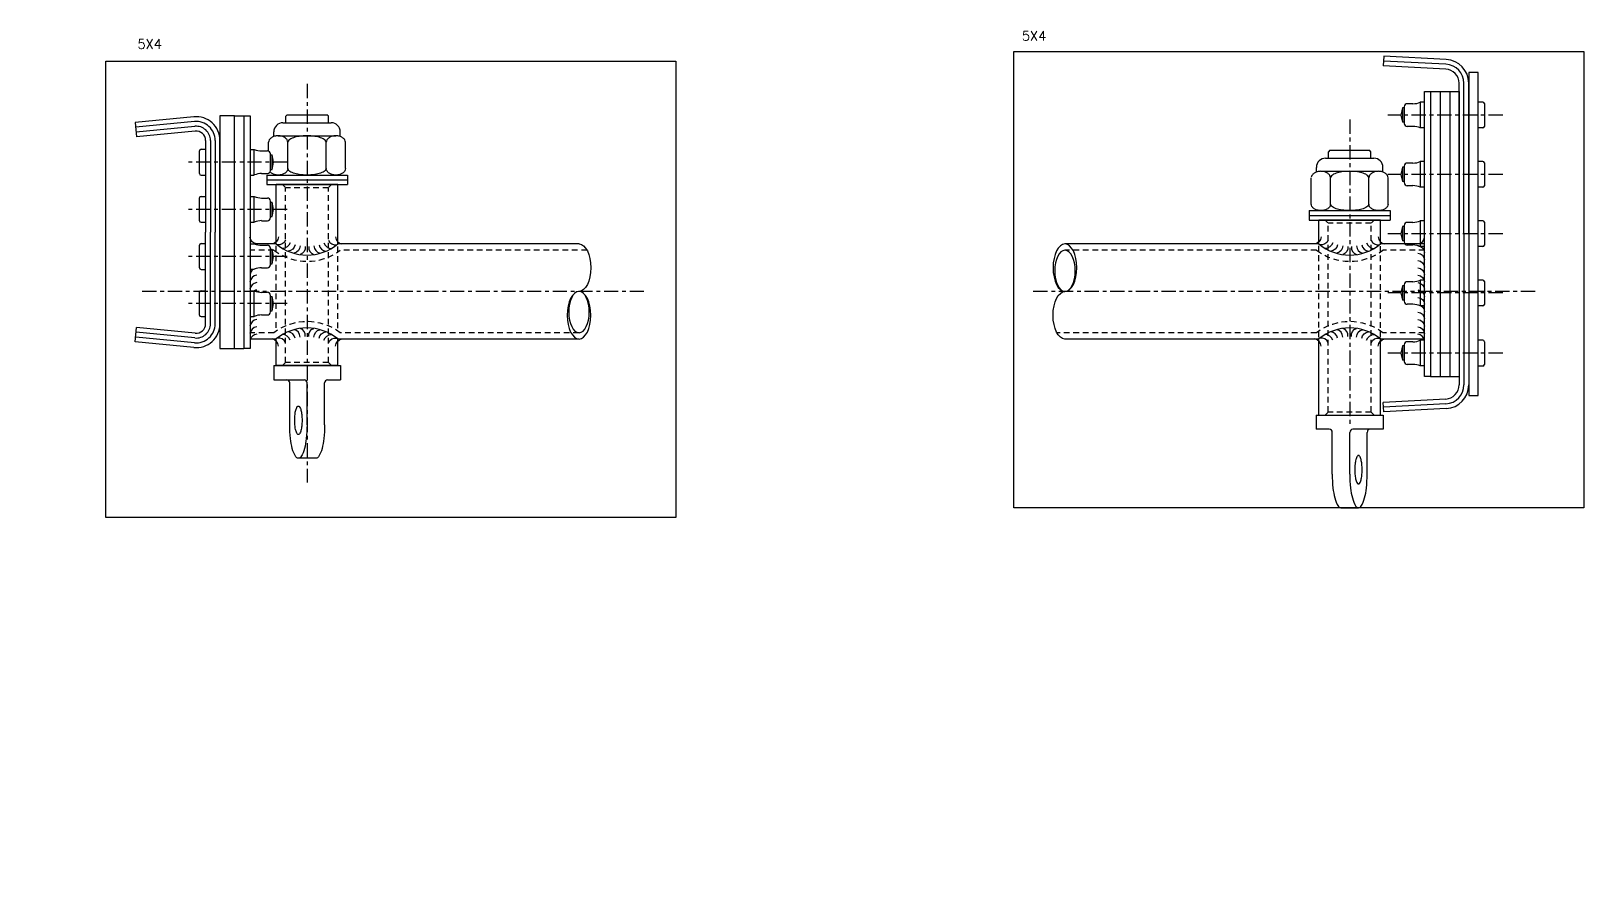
# Model space of a CAD drawing. Extents: x 0 to 81.7, y -2.9 to 20.5.
# Drawn here: x 40.85 to 81.7, y -2.88 to 19.76 of the extents above; entities that cross this region are included whole.
import ezdxf
from ezdxf.enums import TextEntityAlignment as Align

# ---------------------------------------------------------------- set-up
doc = ezdxf.new("R2010")
doc.units = 0
doc.header["$LTSCALE"] = 0.3
doc.header["$MEASUREMENT"] = 0
doc.linetypes.add('CENTER', pattern=[2, 1.25, -0.25, 0.25, -0.25])
doc.linetypes.add('HIDDEN', pattern=[0.375, 0.25, -0.125])
doc.layers.add('1', color=1, linetype='CONTINUOUS')
doc.layers.add('NOTES', color=2, linetype='CONTINUOUS')
doc.styles.add('250', font='ROMANS', dxfattribs={"height": 0.25})

# ---------------------------------------------------------------- blocks, each defined once
blk = doc.blocks.new('WELD')
at = {"layer": '1', "color": 41}
blk.add_arc((0.074, 0), 0.101, 141.8699, 218.1301, dxfattribs=at)

msp = doc.modelspace()

# ---------------------------------------------------------------- linework, layer by layer
at = {"layer": '1'}
for p, q in [((76.434, 19.094), (76.421, 18.843)), ((78.064, 18.756), (76.421, 18.843)), ((78.071, 18.882), (76.427, 18.968)), ((78.077, 19.008), (76.434, 19.094)), ((78.419, 14.417), (78.419, 18.383)), ((78.545, 14.417), (78.545, 18.383)), ((78.671, 18.667), (78.671, 10.167)), ((78.921, 18.667), (78.671, 18.667)), ((78.671, 14.417), (78.671, 18.383)), ((78.921, 10.167), (78.921, 18.667)), ((77.509, 18.167), (77.669, 18.167)), ((77.509, 10.667), (77.509, 18.167)), ((77.669, 18.167), (77.669, 10.667)), ((77.669, 18.167), (78.419, 18.167)), ((77.919, 18.167), (77.919, 10.667)), ((78.169, 18.167), (78.169, 10.667)), ((78.419, 18.167), (78.419, 10.667)), ((76.924, 17.737), (76.887, 17.547)), ((76.924, 17.737), (76.924, 17.357)), ((76.972, 17.737), (76.924, 17.737)), ((76.972, 17.765), (76.972, 17.329)), ((77.203, 17.845), (77.052, 17.845)), ((77.395, 17.884), (77.395, 17.21)), ((77.509, 17.884), (77.395, 17.884)), ((79.041, 17.887), (78.921, 17.887)), ((79.081, 17.847), (79.081, 17.247)), ((45.135, 17.501), (43.591, 17.352)), ((43.591, 17.352), (43.627, 16.976)), ((45.147, 17.376), (43.603, 17.227)), ((45.159, 17.25), (43.615, 17.101)), ((45.821, 17.527), (45.821, 11.407)), ((46.201, 17.527), (45.821, 17.527)), ((46.451, 17.527), (46.611, 17.527)), ((46.611, 17.527), (46.611, 11.407)), ((76.887, 17.547), (76.924, 17.357)), ((76.972, 17.357), (76.924, 17.357)), ((77.203, 17.249), (77.052, 17.249)), ((77.509, 17.21), (77.395, 17.21)), ((79.041, 17.207), (78.921, 17.207)), ((45.171, 17.125), (43.627, 16.976)), ((45.443, 16.878), (45.443, 14.467)), ((45.569, 16.878), (45.569, 14.467)), ((45.695, 16.878), (45.695, 14.467)), ((45.821, 12.056), (45.821, 16.878)), ((45.283, 16.007), (45.283, 16.607)), ((45.323, 16.647), (45.443, 16.647)), ((46.611, 16.644), (46.724, 16.644)), ((46.724, 15.97), (46.724, 16.644)), ((46.916, 16.605), (47.068, 16.605)), ((45.323, 15.967), (45.443, 15.967)), ((46.611, 15.97), (46.724, 15.97)), ((46.916, 16.009), (47.068, 16.009)), ((76.924, 16.177), (76.887, 15.987)), ((76.887, 15.987), (76.924, 15.797)), ((76.924, 16.177), (76.924, 15.797)), ((76.972, 16.177), (76.924, 16.177)), ((76.972, 16.205), (76.972, 15.769)), ((77.203, 16.285), (77.052, 16.285)), ((77.395, 16.324), (77.395, 15.65)), ((77.509, 16.324), (77.395, 16.324)), ((79.041, 16.327), (78.921, 16.327)), ((79.081, 16.287), (79.081, 15.687)), ((47.049, 15.717), (49.173, 15.717)), ((47.298, 15.717), (48.923, 15.717)), ((47.298, 14.157), (47.298, 15.717)), ((48.923, 15.717), (47.298, 15.717)), ((48.923, 15.717), (47.298, 15.717)), ((47.357, 15.717), (48.857, 15.717)), ((47.361, 15.717), (48.861, 15.717)), ((47.361, 15.717), (48.861, 15.717)), ((47.361, 15.717), (48.861, 15.717)), ((48.923, 14.157), (48.923, 15.717)), ((76.972, 15.797), (76.924, 15.797)), ((77.203, 15.689), (77.052, 15.689)), ((77.509, 15.65), (77.395, 15.65)), ((79.041, 15.647), (78.921, 15.647)), ((45.283, 14.767), (45.283, 15.367)), ((45.323, 15.407), (45.443, 15.407)), ((46.611, 15.404), (46.724, 15.404)), ((46.724, 14.73), (46.724, 15.404)), ((46.916, 15.365), (47.068, 15.365)), ((47.148, 14.849), (47.148, 15.285)), ((47.148, 15.257), (47.196, 15.257)), ((47.196, 14.877), (47.196, 15.257)), ((47.232, 15.067), (47.196, 15.257)), ((45.323, 14.727), (45.443, 14.727)), ((46.611, 14.73), (46.724, 14.73)), ((46.916, 14.769), (47.068, 14.769)), ((47.148, 14.877), (47.196, 14.877)), ((47.196, 14.877), (47.232, 15.067)), ((74.726, 14.157), (74.726, 14.782)), ((76.351, 14.157), (76.351, 14.782)), ((77.203, 14.725), (77.052, 14.725)), ((77.395, 14.764), (77.395, 14.09)), ((77.509, 14.764), (77.395, 14.764)), ((79.041, 14.767), (78.921, 14.767)), ((79.081, 14.727), (79.081, 14.127)), ((45.443, 12.056), (45.443, 14.467)), ((45.569, 12.056), (45.569, 14.467)), ((45.695, 12.056), (45.695, 14.467)), ((76.924, 14.617), (76.887, 14.427)), ((76.887, 14.427), (76.924, 14.237)), ((76.924, 14.617), (76.924, 14.237)), ((76.972, 14.617), (76.924, 14.617)), ((76.972, 14.645), (76.972, 14.209)), ((78.419, 14.417), (78.419, 10.451)), ((78.545, 14.417), (78.545, 10.451)), ((78.671, 14.417), (78.671, 10.451)), ((45.283, 13.527), (45.283, 14.127)), ((45.323, 14.167), (45.443, 14.167)), ((46.611, 14.164), (46.724, 14.164)), ((47.298, 14.157), (46.741, 14.157)), ((46.916, 14.125), (47.068, 14.125)), ((47.148, 13.609), (47.148, 14.045)), ((47.148, 14.017), (47.196, 14.017)), ((47.196, 13.637), (47.196, 14.017)), ((47.232, 13.827), (47.196, 14.017)), ((55.265, 14.157), (48.923, 14.157)), ((74.726, 14.157), (68.049, 14.157)), ((77.509, 14.157), (76.351, 14.157)), ((76.972, 14.237), (76.924, 14.237)), ((77.203, 14.129), (77.052, 14.129)), ((77.509, 14.09), (77.395, 14.09)), ((79.041, 14.087), (78.921, 14.087)), ((45.323, 13.487), (45.443, 13.487)), ((46.611, 13.49), (46.724, 13.49)), ((46.916, 13.529), (47.068, 13.529)), ((47.148, 13.637), (47.196, 13.637)), ((47.196, 13.637), (47.232, 13.827)), ((76.972, 13.085), (76.972, 12.649)), ((77.203, 13.165), (77.052, 13.165)), ((77.395, 13.204), (77.395, 12.53)), ((77.509, 13.204), (77.395, 13.204)), ((79.041, 13.207), (78.921, 13.207)), ((79.081, 13.167), (79.081, 12.567)), ((45.283, 12.287), (45.283, 12.887)), ((45.323, 12.927), (45.443, 12.927)), ((46.611, 12.924), (46.724, 12.924)), ((46.724, 12.25), (46.724, 12.924)), ((46.916, 12.885), (47.068, 12.885)), ((47.148, 12.369), (47.148, 12.805)), ((47.148, 12.777), (47.196, 12.777)), ((47.196, 12.397), (47.196, 12.777)), ((47.232, 12.587), (47.196, 12.777)), ((76.924, 13.057), (76.887, 12.867)), ((76.887, 12.867), (76.924, 12.677)), ((76.924, 13.057), (76.924, 12.677)), ((76.972, 13.057), (76.924, 13.057)), ((76.972, 12.677), (76.924, 12.677)), ((46.916, 12.289), (47.068, 12.289)), ((47.148, 12.397), (47.196, 12.397)), ((47.196, 12.397), (47.232, 12.587)), ((77.203, 12.569), (77.052, 12.569)), ((77.509, 12.53), (77.395, 12.53)), ((79.041, 12.527), (78.921, 12.527)), ((43.591, 11.582), (43.627, 11.958)), ((45.171, 11.809), (43.627, 11.958)), ((45.323, 12.247), (45.443, 12.247)), ((46.611, 12.25), (46.724, 12.25)), ((45.135, 11.433), (43.591, 11.582)), ((45.147, 11.558), (43.603, 11.707)), ((45.159, 11.684), (43.615, 11.833)), ((47.298, 11.657), (46.611, 11.657)), ((47.298, 10.957), (47.298, 11.657)), ((48.923, 10.957), (48.923, 11.657)), ((55.265, 11.657), (48.923, 11.657)), ((74.726, 11.657), (68.049, 11.657)), ((74.726, 9.657), (74.726, 11.657)), ((76.351, 9.657), (76.351, 11.657)), ((77.509, 11.657), (76.351, 11.657)), ((76.924, 11.477), (76.887, 11.287)), ((76.924, 11.477), (76.924, 11.097)), ((76.972, 11.477), (76.924, 11.477)), ((76.972, 11.505), (76.972, 11.069)), ((77.203, 11.585), (77.052, 11.585)), ((77.395, 11.624), (77.395, 10.95)), ((77.509, 11.624), (77.395, 11.624)), ((79.041, 11.627), (78.921, 11.627)), ((79.081, 11.587), (79.081, 10.987)), ((45.821, 11.407), (46.201, 11.407)), ((46.611, 11.407), (46.451, 11.407)), ((76.887, 11.287), (76.924, 11.097)), ((76.972, 11.097), (76.924, 11.097)), ((47.234, 10.957), (48.994, 10.957)), ((47.298, 10.957), (48.923, 10.957)), ((48.926, 10.957), (47.301, 10.957)), ((77.203, 10.989), (77.052, 10.989)), ((77.509, 10.95), (77.395, 10.95)), ((77.669, 10.667), (77.509, 10.667)), ((77.669, 10.667), (78.419, 10.667)), ((79.041, 10.947), (78.921, 10.947)), ((47.655, 9.399), (47.655, 10.502)), ((48.111, 9.399), (48.111, 10.502)), ((48.572, 9.399), (48.572, 10.502)), ((78.064, 10.078), (76.421, 9.991)), ((76.434, 9.74), (76.421, 9.991)), ((78.071, 9.952), (76.427, 9.866)), ((78.077, 9.826), (76.434, 9.74)), ((78.671, 10.167), (78.921, 10.167)), ((75.08, 8.099), (75.08, 9.202)), ((75.542, 8.099), (75.542, 9.202)), ((75.997, 8.099), (75.997, 9.202)), ((48.345, 8.519), (47.883, 8.519)), ((75.308, 7.219), (75.77, 7.219))]:
    msp.add_line(p, q, dxfattribs=at)
at = {"layer": '1', "color": 11}
for p, q in [((46.201, 11.407), (46.201, 17.527)), ((46.451, 17.527), (46.451, 11.407))]:
    msp.add_line(p, q, dxfattribs=at)
at = {"layer": '1', "linetype": 'Continuous'}
for p, q in [((47.476, 17.345), (48.746, 17.345)), ((47.591, 17.554), (47.551, 17.514)), ((47.551, 17.345), (47.551, 17.514)), ((47.591, 17.554), (48.631, 17.554)), ((48.671, 17.514), (48.631, 17.554)), ((48.671, 17.345), (48.671, 17.514)), ((47.1, 16.598), (47.1, 16.831)), ((47.236, 16.983), (47.236, 17.105)), ((47.353, 17.002), (48.868, 17.002)), ((47.605, 16.14), (47.605, 16.831)), ((48.616, 16.14), (48.616, 16.831)), ((48.986, 16.983), (48.986, 17.105)), ((49.121, 16.14), (49.121, 16.831)), ((47.148, 16.089), (47.148, 16.525)), ((47.148, 16.497), (47.196, 16.497)), ((47.232, 16.307), (47.196, 16.497)), ((47.196, 16.117), (47.196, 16.497)), ((74.904, 16.41), (76.174, 16.41)), ((75.019, 16.619), (74.979, 16.579)), ((74.979, 16.41), (74.979, 16.579)), ((75.019, 16.619), (76.059, 16.619)), ((76.099, 16.579), (76.059, 16.619)), ((76.099, 16.41), (76.099, 16.579)), ((47.049, 15.969), (47.049, 15.843)), ((47.049, 15.969), (49.173, 15.969)), ((47.148, 16.117), (47.196, 16.117)), ((47.196, 16.117), (47.232, 16.307)), ((49.173, 15.969), (49.173, 15.843)), ((74.664, 16.048), (74.664, 16.17)), ((74.781, 16.067), (76.296, 16.067)), ((76.414, 16.048), (76.414, 16.17)), ((47.049, 15.843), (47.049, 15.717)), ((47.049, 15.843), (49.173, 15.843)), ((49.173, 15.843), (49.173, 15.717)), ((74.528, 15.205), (74.528, 15.896)), ((75.034, 15.205), (75.034, 15.896)), ((76.044, 15.205), (76.044, 15.896)), ((76.549, 15.205), (76.549, 15.896)), ((74.477, 15.034), (74.477, 14.908)), ((74.477, 15.034), (76.601, 15.034)), ((74.477, 14.908), (74.477, 14.782)), ((74.477, 14.908), (76.601, 14.908)), ((74.477, 14.782), (76.601, 14.782)), ((76.351, 14.782), (74.726, 14.782)), ((76.351, 14.782), (74.726, 14.782)), ((74.789, 14.782), (76.289, 14.782)), ((76.601, 15.034), (76.601, 14.908)), ((76.601, 14.908), (76.601, 14.782)), ((47.234, 10.582), (48.031, 10.582)), ((48.652, 10.582), (48.994, 10.582)), ((74.659, 9.657), (76.419, 9.657)), ((75, 9.282), (74.659, 9.282)), ((76.419, 9.282), (75.622, 9.282))]:
    msp.add_line(p, q, dxfattribs=at)
at = {"layer": '1', "color": 40, "linetype": 'CENTER'}
for p, q in [((79.566, 17.547), (76.539, 17.547)), ((47.591, 16.307), (44.934, 16.307)), ((79.566, 15.987), (76.539, 15.987)), ((47.591, 15.067), (44.934, 15.067)), ((79.566, 14.427), (76.539, 14.427)), ((47.591, 13.827), (44.934, 13.827)), ((56.973, 12.907), (43.758, 12.907)), ((80.416, 12.907), (67.118, 12.907)), ((79.566, 12.867), (76.539, 12.867)), ((47.591, 12.587), (44.934, 12.587)), ((79.566, 11.287), (76.539, 11.287))]:
    msp.add_line(p, q, dxfattribs=at)
at = {"layer": '1', "color": 4, "linetype": 'HIDDEN'}
for p, q in [((47.468, 15.717), (47.548, 15.637)), ((48.753, 15.717), (48.673, 15.637)), ((74.896, 14.782), (74.976, 14.702)), ((76.181, 14.782), (76.101, 14.702)), ((47.468, 10.957), (47.548, 11.037)), ((48.753, 10.957), (48.673, 11.037)), ((74.896, 9.657), (74.976, 9.737)), ((76.181, 9.657), (76.101, 9.737))]:
    msp.add_line(p, q, dxfattribs=at)
at = {"layer": '1', "color": 4, "linetype": 'HIDDEN', "ltscale": 2}
for p, q in [((47.548, 11.037), (47.548, 15.637)), ((48.673, 15.637), (47.548, 15.637)), ((48.673, 11.037), (48.673, 15.637)), ((76.101, 14.702), (74.976, 14.702)), ((74.976, 9.737), (74.976, 14.702)), ((76.101, 9.737), (76.101, 14.702)), ((47.24, 13.991), (46.611, 13.991)), ((47.298, 11.954), (47.298, 14.157)), ((48.923, 11.938), (48.923, 14.157)), ((55.477, 13.991), (48.981, 13.991)), ((74.669, 13.991), (68.049, 13.991)), ((74.726, 11.708), (74.726, 14.128)), ((76.351, 11.703), (76.351, 14.101)), ((77.509, 13.991), (76.409, 13.991)), ((47.24, 11.823), (46.611, 11.823)), ((55.265, 11.823), (48.981, 11.823)), ((74.669, 11.823), (67.837, 11.823)), ((77.509, 11.823), (76.409, 11.823)), ((48.673, 11.037), (47.548, 11.037)), ((76.101, 9.737), (74.976, 9.737))]:
    msp.add_line(p, q, dxfattribs=at)
at = {"layer": '1', "color": 3, "linetype": 'Continuous'}
for p, q in [((47.234, 10.957), (47.234, 10.582)), ((48.994, 10.957), (48.994, 10.582)), ((74.659, 9.657), (74.659, 9.282)), ((76.419, 9.657), (76.419, 9.282))]:
    msp.add_line(p, q, dxfattribs=at)
at = {"layer": '1', "linetype": 'Continuous'}
for points in [[(47.605, 16.831, 0.13831), (47.588, 16.893, 0.107062), (47.531, 16.952, 0.080526), (47.453, 16.988, 0.068358), (47.353, 17.002, 0.068358), (47.252, 16.988, 0.080526), (47.174, 16.952, 0.107062), (47.117, 16.893, 0.13831), (47.1, 16.831, 0.109641)], [(48.616, 16.831, 0.225298), (48.591, 16.884, 0.089859), (48.468, 16.952, 0.046743), (48.317, 16.987, 0.034788), (48.111, 17.002, 0.034788), (47.904, 16.987, 0.046743), (47.753, 16.952, 0.089859), (47.63, 16.884, 0.225298), (47.605, 16.831, 0.225298)], [(49.121, 16.831, 0.13831), (49.104, 16.893, 0.107062), (49.047, 16.952, 0.080526), (48.969, 16.988, 0.068358), (48.868, 17.002, 0.068358), (48.768, 16.988, 0.080526), (48.69, 16.952, 0.107062), (48.633, 16.893, 0.13831), (48.616, 16.831, 0.13831)], [(47.605, 16.14, -0.13831), (47.588, 16.078, -0.107062), (47.531, 16.019, -0.080526), (47.453, 15.983, -0.068358), (47.353, 15.969, -0.068358), (47.252, 15.983, -0.080526), (47.174, 16.019, -0.062712), (47.138, 16.051, -0.062712)], [(48.616, 16.14, -0.225298), (48.591, 16.087, -0.089859), (48.468, 16.019, -0.046743), (48.317, 15.983, -0.034788), (48.111, 15.969, -0.034788), (47.904, 15.983, -0.046743), (47.753, 16.019, -0.089859), (47.63, 16.087, -0.225298), (47.605, 16.14, -0.225298)], [(49.121, 16.14, -0.13831), (49.104, 16.078, -0.107062), (49.047, 16.019, -0.080526), (48.969, 15.983, -0.068358), (48.868, 15.969, -0.068358), (48.768, 15.983, -0.080526), (48.69, 16.019, -0.107062), (48.633, 16.078, -0.13831), (48.616, 16.14, -0.13831)], [(75.034, 15.896, 0.13831), (75.016, 15.958, 0.107062), (74.96, 16.017, 0.080526), (74.881, 16.053, 0.068358), (74.781, 16.067, 0.068358), (74.681, 16.053, 0.080526), (74.602, 16.017, 0.107062), (74.546, 15.958, 0.109641), (74.529, 15.909, 0.109641)], [(76.044, 15.896, 0.225298), (76.019, 15.949, 0.089859), (75.896, 16.017, 0.046743), (75.746, 16.052, 0.034788), (75.539, 16.067, 0.034788), (75.332, 16.052, 0.046743), (75.182, 16.017, 0.089859), (75.059, 15.949, 0.225298), (75.034, 15.896, 0.225298)], [(76.549, 15.896, 0.13831), (76.532, 15.958, 0.107062), (76.475, 16.017, 0.080526), (76.397, 16.053, 0.068358), (76.296, 16.067, 0.068358), (76.196, 16.053, 0.080526), (76.118, 16.017, 0.107062), (76.061, 15.958, 0.13831), (76.044, 15.896, 0.13831)], [(75.034, 15.205, -0.13831), (75.016, 15.143, -0.107062), (74.96, 15.084, -0.080526), (74.881, 15.048, -0.068358), (74.781, 15.034, -0.068358), (74.681, 15.048, -0.080526), (74.602, 15.084, -0.107062), (74.546, 15.143, -0.13831), (74.528, 15.205, -0.13831)], [(76.044, 15.205, -0.225298), (76.019, 15.152, -0.089859), (75.896, 15.084, -0.046743), (75.746, 15.048, -0.034788), (75.539, 15.034, -0.034788), (75.332, 15.048, -0.046743), (75.182, 15.084, -0.089859), (75.059, 15.152, -0.225298), (75.034, 15.205, -0.225298)], [(76.549, 15.205, -0.13831), (76.532, 15.143, -0.107062), (76.475, 15.084, -0.080526), (76.397, 15.048, -0.068358), (76.296, 15.034, -0.068358), (76.196, 15.048, -0.080526), (76.118, 15.084, -0.107062), (76.061, 15.143, -0.13831), (76.044, 15.205, -0.13831)]]:
    msp.add_lwpolyline(points, format="xyb", dxfattribs=at)
at = {"layer": '1'}
for points in [[(47.883, 9.144, -0.258622), (47.855, 9.159, -0.076455), (47.814, 9.254, -0.036632), (47.794, 9.365, -0.026706), (47.786, 9.519, -0.026706), (47.794, 9.673, -0.036632), (47.814, 9.784, -0.076455), (47.855, 9.879, -0.258622), (47.883, 9.894, -0.258622), (47.911, 9.879, -0.076455), (47.951, 9.784, -0.036632), (47.972, 9.673, -0.026706), (47.98, 9.519, -0.026706), (47.972, 9.365, -0.036632), (47.951, 9.254, -0.076455), (47.911, 9.159, -0.258622)], [(75.77, 7.844, 0.258622), (75.798, 7.859, 0.076455), (75.838, 7.954, 0.036632), (75.859, 8.065, 0.026706), (75.867, 8.219, 0.026706), (75.859, 8.373, 0.036632), (75.838, 8.484, 0.076455), (75.798, 8.579, 0.258622), (75.77, 8.594, 0.258622), (75.742, 8.579, 0.076455), (75.701, 8.484, 0.036632), (75.681, 8.373, 0.026706), (75.673, 8.219, 0.026706), (75.681, 8.065, 0.036632), (75.701, 7.954, 0.076455), (75.742, 7.859, 0.258622)]]:
    msp.add_lwpolyline(points, format="xyb", close=True, dxfattribs=at)
for points in [[(47.883, 8.519, -0.258622), (47.817, 8.556, -0.076455), (47.722, 8.777, -0.036632), (47.674, 9.037, -0.026706), (47.655, 9.399, -0.026706)], [(48.111, 9.399, -0.026706), (48.091, 9.037, -0.036632), (48.044, 8.777, -0.076455), (47.949, 8.556, -0.258622), (47.883, 8.519, -0.258622)], [(48.572, 9.399, -0.026706), (48.553, 9.037, -0.036632), (48.506, 8.777, -0.076455), (48.411, 8.556, -0.258622), (48.345, 8.519, -0.258622)], [(75.08, 8.099, 0.026706), (75.099, 7.737, 0.036632), (75.147, 7.477, 0.076455), (75.242, 7.256, 0.258622), (75.308, 7.219, 0.258622)], [(75.542, 8.099, 0.026706), (75.561, 7.737, 0.036632), (75.609, 7.477, 0.076455), (75.704, 7.256, 0.258622), (75.77, 7.219, 0.258622)], [(75.77, 7.219, 0.258622), (75.836, 7.256, 0.076455), (75.931, 7.477, 0.036632), (75.978, 7.737, 0.026706), (75.997, 8.099, 0.026706)]]:
    msp.add_lwpolyline(points, format="xyb", dxfattribs=at)
for centre, radius, start, end in [((78.045, 18.383), 0.5, 0, 87), ((78.045, 18.383), 0.626, 0, 87), ((78.045, 18.383), 0.374, 0, 87), ((77.052, 17.765), 0.08, 90, 180), ((77.199, 18.354), 0.51, 270.4763, 292.6144), ((79.041, 17.847), 0.04, 0, 90), ((45.195, 16.878), 0.626, 0, 95.5), ((45.195, 16.878), 0.5, 0, 95.5), ((45.195, 16.878), 0.374, 0, 95.5), ((77.052, 17.329), 0.08, 180, 270), ((77.199, 16.74), 0.51, 67.3856, 89.5237), ((79.041, 17.247), 0.04, 270, 0), ((45.195, 16.878), 0.248, 0, 95.5), ((45.323, 16.607), 0.04, 90, 180), ((46.92, 17.114), 0.51, 247.3856, 269.5237), ((45.323, 16.007), 0.04, 180, 270), ((46.92, 15.5), 0.51, 90.4763, 112.6144), ((77.052, 16.205), 0.08, 90, 180), ((77.199, 16.794), 0.51, 270.4763, 292.6144), ((79.041, 16.287), 0.04, 0, 90), ((77.052, 15.769), 0.08, 180, 270), ((77.199, 15.18), 0.51, 67.3856, 89.5237), ((79.041, 15.687), 0.04, 270, 0), ((45.323, 15.367), 0.04, 90, 180), ((46.92, 15.874), 0.51, 247.3856, 269.5237), ((47.068, 15.285), 0.08, 0, 90), ((45.323, 14.767), 0.04, 180, 270), ((46.92, 14.26), 0.51, 90.4763, 112.6144), ((47.068, 14.849), 0.08, 270, 360), ((77.052, 14.645), 0.08, 90, 180), ((77.199, 15.234), 0.51, 270.4763, 292.6144), ((79.041, 14.727), 0.04, 0, 90), ((45.323, 14.127), 0.04, 90, 180), ((46.92, 14.634), 0.51, 247.3856, 269.5237), ((47.068, 14.045), 0.08, 0, 90), ((48.111, 15.142), 1.277, 230.4944, 309.5056), ((75.539, 15.142), 1.277, 230.4944, 309.5056), ((77.052, 14.209), 0.08, 180, 270), ((77.199, 13.62), 0.51, 67.3856, 89.5237), ((79.041, 14.127), 0.04, 270, 0), ((45.323, 13.527), 0.04, 180, 270), ((46.92, 13.02), 0.51, 90.4763, 112.6144), ((47.068, 13.609), 0.08, 270, 360), ((77.052, 13.085), 0.08, 90, 180), ((77.199, 13.674), 0.51, 270.4763, 292.6144), ((79.041, 13.167), 0.04, 0, 90), ((45.323, 12.887), 0.04, 90, 180), ((46.92, 13.394), 0.51, 247.3856, 269.5237), ((47.068, 12.805), 0.08, 0, 90), ((45.323, 12.287), 0.04, 180, 270), ((46.92, 11.78), 0.51, 90.4763, 112.6144), ((47.068, 12.369), 0.08, 270, 360), ((77.052, 12.649), 0.08, 180, 270), ((77.199, 12.06), 0.51, 67.3856, 89.5237), ((79.041, 12.567), 0.04, 270, 0), ((45.195, 12.056), 0.626, 264.5, 0), ((45.195, 12.056), 0.5, 264.5, 0), ((45.195, 12.056), 0.374, 264.5, 0), ((45.195, 12.056), 0.248, 264.5, 0), ((48.111, 10.672), 1.277, 50.4944, 129.5056), ((75.539, 10.672), 1.277, 50.4944, 129.5056), ((77.052, 11.505), 0.08, 90, 180), ((77.199, 12.094), 0.51, 270.4763, 292.6144), ((79.041, 11.587), 0.04, 0, 90), ((77.052, 11.069), 0.08, 180, 270), ((77.199, 10.48), 0.51, 67.3856, 89.5237), ((79.041, 10.987), 0.04, 270, 0), ((47.575, 10.502), 0.08, 0, 90), ((48.031, 10.502), 0.08, 0, 90), ((48.652, 10.502), 0.08, 90, 180), ((78.045, 10.451), 0.374, 273, 0), ((78.045, 10.451), 0.5, 273, 0), ((78.045, 10.451), 0.626, 273, 0), ((75, 9.202), 0.08, 0, 90), ((75.622, 9.202), 0.08, 90, 180), ((76.077, 9.202), 0.08, 90, 180)]:
    msp.add_arc(centre, radius, start, end, dxfattribs=at)
at = {"layer": '1', "linetype": 'Continuous'}
for centre, radius, start, end in [((47.476, 17.105), 0.24, 90, 180), ((48.746, 17.105), 0.24, 0, 90), ((47.068, 16.525), 0.08, 0, 90), ((74.904, 16.17), 0.24, 90, 180), ((76.174, 16.17), 0.24, 0, 90), ((47.068, 16.089), 0.08, 270, 360)]:
    msp.add_arc(centre, radius, start, end, dxfattribs=at)
at = {"layer": '1', "color": 4, "linetype": 'HIDDEN', "ltscale": 2}
for centre, start, end in [((48.111, 15.142), 232.9241, 307.0759), ((75.539, 15.142), 232.9241, 307.0759), ((48.111, 10.672), 52.9241, 127.0759), ((75.539, 10.672), 52.9241, 127.0759)]:
    msp.add_arc(centre, 1.443, start, end, dxfattribs=at)
at = {"layer": '1', "color": 41}
for centre, radius, start, end in [((46.812, 13.327), 0.202, 126.2281, 173.1301), ((46.812, 12.745), 0.202, 96.8699, 117.9851), ((46.812, 12.163), 0.202, 154.4645, 173.1301), ((46.817, 11.57), 0.214, 97.9463, 164.5431), ((77.302, 11.57), 0.214, 15.4569, 82.0537)]:
    msp.add_arc(centre, radius, start, end, dxfattribs=at)
at = {"layer": '1', "extrusion": (0, 0, -1)}
for centre, major_axis in [((55.265, 13.532), (0, -0.625)), ((68.049, 12.282), (0, 0.625))]:
    msp.add_ellipse(centre, major_axis=major_axis, ratio=0.5, start_param=3.141593, end_param=6.283185, dxfattribs=at)
for centre, major_axis in [((68.049, 13.532), (0, 0.625)), ((55.265, 12.282), (0, -0.625))]:
    msp.add_ellipse(centre, major_axis=major_axis, ratio=0.5, dxfattribs=at)
at = {"layer": '1', "color": 6, "extrusion": (0, 0, -1)}
for centre, major_axis in [((68.049, 13.449), (0, -0.542)), ((55.265, 12.365), (0, 0.542))]:
    msp.add_ellipse(centre, major_axis=major_axis, ratio=0.5, dxfattribs=at)
at = {"layer": 'NOTES'}
for p, q in [((66.701, 19.217), (81.701, 19.217)), ((66.701, 7.217), (66.701, 19.217)), ((81.701, 19.217), (81.701, 7.217)), ((42.815, 18.966), (57.815, 18.966)), ((42.815, 6.966), (42.815, 18.966)), ((57.815, 18.966), (57.815, 6.966)), ((57.815, 6.966), (42.815, 6.966)), ((81.701, 7.217), (66.701, 7.217))]:
    msp.add_line(p, q, dxfattribs=at)
at = {"layer": 'NOTES', "color": 6, "linetype": 'CENTER'}
for p, q in [((48.111, 18.364), (48.111, 7.879)), ((75.539, 17.429), (75.539, 9.406))]:
    msp.add_line(p, q, dxfattribs=at)
at = {"layer": 'NOTES', "color": 11}
for p, q in [((46.201, 17.527), (46.451, 17.527)), ((46.201, 11.407), (46.451, 11.407))]:
    msp.add_line(p, q, dxfattribs=at)

# ---------------------------------------------------------------- block references
at = {"layer": 'NOTES'}
for p, xscale, yscale, zscale, rotation in [((46.706, 14.253), -2.000000000000016, 2, 2, 225), ((47.27, 14.257), -1.999999999999988, 2, 2, 318.3060411306857), ((48.951, 14.257), 1.999999999999996, 1.999999999999996, 1.999999999999996, 41.69395886931462), ((74.698, 14.257), -1.999999999999988, 2, 2, 318.3060411306857), ((76.38, 14.257), 1.999999999999987, 1.999999999999987, 1.999999999999987, 41.69395886931432), ((77.413, 14.253), 2.000000000000006, 2.000000000000006, 2.000000000000006, 135.0000000000003), ((47.43, 14.204), -2.000000000000009, 2, 2, 298.3060411306863), ((47.558, 14.123), -1.999999999999987, 2, 2, 305.8060411306855), ((47.696, 14.06), -1.999999999999993, 2, 2, 313.3060411306853), ((47.841, 14.015), -2.00000000000002, 2, 2, 320.8060411306863), ((47.99, 13.989), -1.999999999999977, 2, 2, 328.3060411306855), ((48.231, 13.989), 1.999999999999976, 1.999999999999976, 1.999999999999976, 31.69395886931447), ((48.38, 14.015), 2.00000000000001, 2.00000000000001, 2.00000000000001, 39.19395886931334), ((48.525, 14.06), 1.999999999999992, 1.999999999999992, 1.999999999999992, 46.69395886931471), ((48.663, 14.123), 1.999999999999986, 1.999999999999986, 1.999999999999986, 54.19395886931454), ((48.791, 14.204), 2.000000000000009, 2.000000000000009, 2.000000000000009, 61.6939588693137), ((74.858, 14.204), -2.000000000000009, 2, 2, 298.3060411306863), ((74.986, 14.123), -1.999999999999987, 2, 2, 305.8060411306855), ((75.124, 14.06), -1.999999999999982, 2, 2, 313.3060411306856), ((75.269, 14.015), -1.999999999999975, 2, 2, 320.8060411306853), ((75.419, 13.989), -1.999999999999977, 2, 2, 328.3060411306855), ((75.659, 13.989), 1.999999999999976, 1.999999999999976, 1.999999999999976, 31.69395886931447), ((75.808, 14.015), 2.00000000000002, 2.00000000000002, 2.00000000000002, 39.19395886931366), ((75.953, 14.06), 1.999999999999982, 1.999999999999982, 1.999999999999982, 46.69395886931442), ((76.091, 14.123), 1.999999999999986, 1.999999999999986, 1.999999999999986, 54.19395886931454), ((76.219, 14.204), 2.000000000000009, 2.000000000000009, 2.000000000000009, 61.6939588693137), ((77.413, 14.014), -2.000000000000005, 2, 2, 44.99999999999969), ((77.413, 13.82), -2.000000000000005, 2, 2, 44.99999999999969), ((77.413, 13.626), -2.000000000000005, 2, 2, 44.99999999999969), ((77.413, 13.432), -2.000000000000005, 2, 2, 44.99999999999969), ((46.706, 13.238), 2.000000000000012, 2.000000000000012, 2.000000000000012, 315.0000000000002), ((46.706, 13.044), 2.000000000000012, 2.000000000000012, 2.000000000000012, 315.0000000000002), ((77.413, 13.238), -2.000000000000005, 2, 2, 44.99999999999969), ((77.413, 13.044), -2.000000000000005, 2, 2, 44.99999999999969), ((77.413, 12.85), -2.000000000000005, 2, 2, 44.99999999999969), ((77.413, 12.656), -2.000000000000005, 2, 2, 44.99999999999969), ((77.413, 12.462), -2.000000000000005, 2, 2, 44.99999999999969), ((77.413, 12.268), -2.000000000000005, 2, 2, 44.99999999999969), ((46.706, 12.074), 2.000000000000012, 2.000000000000012, 2.000000000000012, 315.0000000000002), ((46.706, 11.88), 2.000000000000012, 2.000000000000012, 2.000000000000012, 315.0000000000002), ((47.696, 11.754), 1.999999999999992, 1.999999999999992, 1.999999999999992, 226.6939588693147), ((47.841, 11.799), 2.000000000000009, 2.000000000000009, 2.000000000000009, 219.1939588693133), ((47.99, 11.825), 1.999999999999977, 1.999999999999977, 1.999999999999977, 211.6939588693145), ((48.231, 11.825), -1.999999999999976, 2, 2, 148.3060411306855), ((48.38, 11.799), -2.000000000000019, 2, 2, 140.8060411306864), ((48.525, 11.754), -1.999999999999993, 2, 2, 133.3060411306853), ((75.124, 11.754), 1.999999999999982, 1.999999999999982, 1.999999999999982, 226.6939588693144), ((75.269, 11.799), 2.000000000000019, 2.000000000000019, 2.000000000000019, 219.1939588693135), ((75.419, 11.825), 1.999999999999977, 1.999999999999977, 1.999999999999977, 211.6939588693145), ((75.659, 11.825), -1.999999999999976, 2, 2, 148.3060411306855), ((75.808, 11.799), -2.000000000000019, 2, 2, 140.8060411306864), ((75.953, 11.754), -1.999999999999984, 2, 2, 133.3060411306855), ((77.413, 12.074), -2.000000000000005, 2, 2, 44.99999999999969), ((77.413, 11.88), -2.000000000000005, 2, 2, 44.99999999999969), ((47.27, 11.557), 1.999999999999995, 1.999999999999995, 1.999999999999995, 221.6939588693146), ((47.43, 11.61), 2.000000000000003, 2.000000000000003, 2.000000000000003, 241.6939588693136), ((47.558, 11.691), 1.999999999999986, 1.999999999999986, 1.999999999999986, 234.1939588693146), ((48.663, 11.691), -1.999999999999986, 2, 2, 125.8060411306855), ((48.791, 11.61), -2.000000000000002, 2, 2, 118.3060411306864), ((48.951, 11.557), -1.999999999999988, 2, 2, 138.3060411306856), ((74.698, 11.557), 1.999999999999986, 1.999999999999986, 1.999999999999986, 221.6939588693143), ((74.858, 11.61), 2.000000000000003, 2.000000000000003, 2.000000000000003, 241.6939588693136), ((74.986, 11.691), 1.999999999999986, 1.999999999999986, 1.999999999999986, 234.1939588693146), ((76.091, 11.691), -1.999999999999986, 2, 2, 125.8060411306855), ((76.219, 11.61), -2.000000000000002, 2, 2, 118.3060411306864), ((76.38, 11.557), -1.999999999999988, 2, 2, 138.3060411306856)]:
    msp.add_blockref('WELD', p, dxfattribs=dict(at, xscale=xscale, yscale=yscale, zscale=zscale, rotation=rotation))

# ---------------------------------------------------------------- texts
at = {"layer": 'NOTES', "color": 11, "style": '250'}
for p in [(67.238, 19.631), (43.971, 19.414)]:
    msp.add_text('5X4', height=0.25, dxfattribs=at).set_placement(p, align=Align.MIDDLE)

doc.saveas('drawing.dxf')
